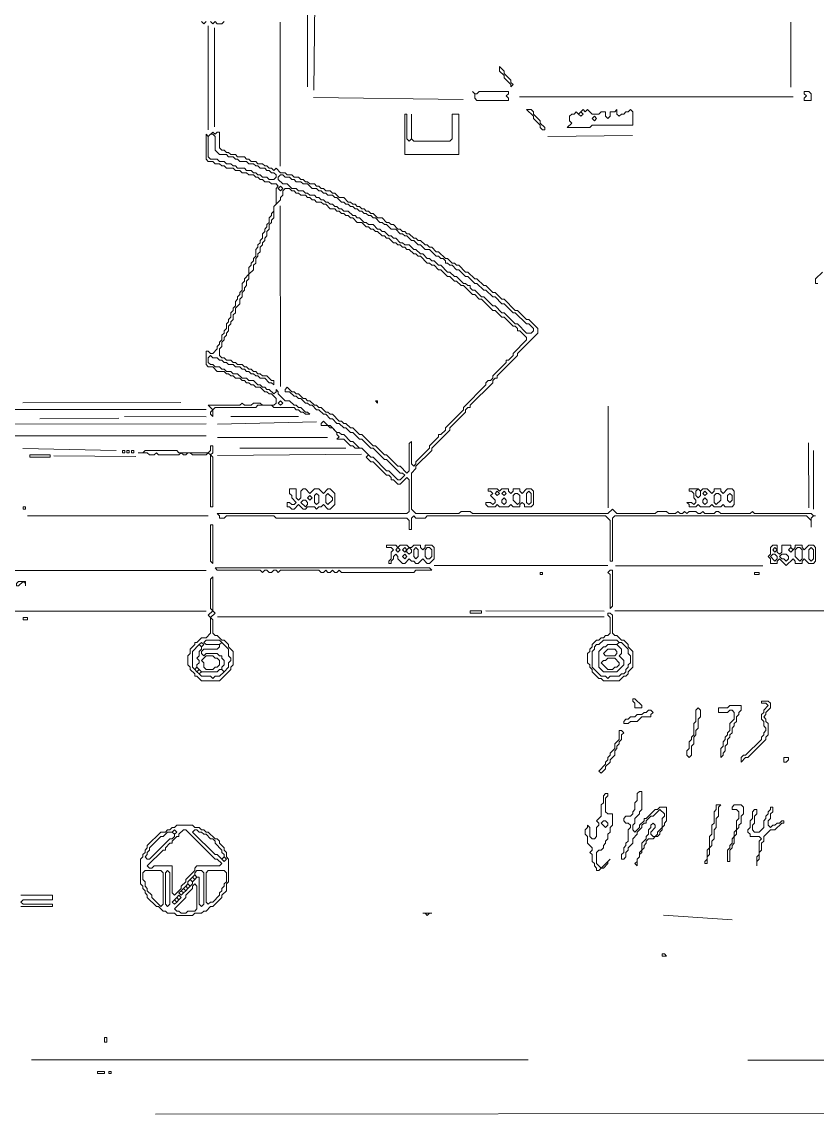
# Model space of a CAD drawing. Extents: x 10 to 1972, y 10 to 1392.
# Drawn here: x 1016.4 to 1368.7, y 14.1 to 497.8 of the extents above; entities that cross this region are included whole.
import ezdxf

# ---------------------------------------------------------------- set-up
doc = ezdxf.new("R2010")
doc.units = 0
for name, color, linetype, lineweight in [('TEXT_FALLBACK_OUTLINE', 2, 'Continuous', 0), ('TRACE_CURVE', 6, 'Continuous', 0), ('TRACE_STRAIGHT', 5, 'Continuous', 0), ('TRACE_TEXT_SYMBOL', 6, 'Continuous', 0)]:
    doc.layers.add(name, color=color, linetype=linetype, lineweight=lineweight)

msp = doc.modelspace()

# ---------------------------------------------------------------- linework, layer by layer
at = {"layer": 'TEXT_FALLBACK_OUTLINE', "color": 2}
for points in [[(1363, 467), (1363, 466), (1364, 465), (1363, 464), (1363, 463), (1366, 463), (1366, 466), (1365, 467)], [(1265, 459), (1263, 457), (1262, 458), (1261, 457), (1260, 457), (1259, 456), (1259, 454), (1260, 453), (1258, 451), (1268, 451), (1269, 452), (1287, 452), (1287, 458), (1286, 459), (1285, 458), (1284, 458), (1283, 457), (1282, 457), (1281, 456), (1280, 457), (1280, 459), (1279, 458), (1277, 458), (1277, 456), (1276, 455), (1275, 456), (1275, 458), (1273, 458), (1272, 457), (1269, 457), (1267, 459), (1266, 458)], [(1263, 457), (1264, 458), (1265, 457), (1264, 456)], [(1269, 455), (1270, 456), (1271, 455), (1270, 454)], [(1135, 291), (1135, 289), (1136, 288), (1136, 287), (1138, 285), (1137, 284), (1136, 284), (1135, 285), (1134, 285), (1134, 283), (1135, 283), (1136, 282), (1137, 282), (1139, 284), (1141, 282), (1142, 282), (1143, 283), (1146, 283), (1147, 282), (1148, 283), (1149, 283), (1150, 284), (1152, 282), (1153, 282), (1155, 284), (1155, 289), (1153, 291), (1152, 291), (1150, 289), (1148, 291), (1146, 291), (1144, 289), (1142, 291), (1141, 291), (1140, 290), (1140, 287), (1139, 286), (1138, 287), (1138, 291)], [(1223, 291), (1223, 290), (1224, 290), (1225, 289), (1224, 288), (1226, 286), (1226, 285), (1225, 284), (1224, 285), (1222, 285), (1222, 284), (1223, 283), (1226, 283), (1227, 284), (1228, 283), (1232, 283), (1233, 284), (1234, 283), (1237, 283), (1237, 284), (1238, 285), (1239, 284), (1239, 283), (1242, 283), (1243, 284), (1243, 290), (1242, 291), (1240, 291), (1238, 289), (1237, 290), (1237, 291), (1234, 291), (1234, 290), (1233, 289), (1232, 290), (1232, 291), (1229, 291), (1228, 290), (1227, 291)], [(1312, 291), (1312, 290), (1313, 290), (1314, 289), (1314, 287), (1315, 286), (1315, 285), (1314, 284), (1313, 285), (1311, 285), (1312, 284), (1312, 283), (1315, 283), (1316, 284), (1317, 283), (1321, 283), (1322, 284), (1323, 283), (1326, 283), (1327, 284), (1328, 283), (1331, 283), (1332, 284), (1332, 290), (1331, 291), (1329, 291), (1327, 289), (1326, 290), (1326, 291), (1323, 291), (1323, 290), (1322, 289), (1320, 291), (1318, 291), (1317, 290), (1316, 291)], [(1315, 290), (1316, 291), (1317, 290), (1317, 288), (1316, 287), (1315, 288)], [(1140, 285), (1141, 286), (1142, 286), (1143, 285), (1143, 284), (1142, 283)], [(1143, 287), (1144, 288), (1145, 287), (1144, 286)], [(1146, 288), (1147, 289), (1148, 288), (1148, 285), (1147, 284), (1146, 285)], [(1151, 288), (1152, 289), (1154, 287), (1154, 286), (1152, 284), (1151, 285)], [(1226, 289), (1227, 290), (1228, 289), (1227, 288)], [(1229, 289), (1230, 290), (1231, 289), (1230, 288)], [(1229, 286), (1230, 287), (1231, 286), (1231, 285), (1230, 284), (1229, 285)], [(1234, 288), (1235, 289), (1236, 289), (1237, 288), (1237, 285), (1236, 284), (1234, 286)], [(1240, 289), (1241, 290), (1242, 289), (1242, 285), (1241, 284), (1240, 285)], [(1318, 289), (1319, 290), (1320, 289), (1319, 288)], [(1318, 286), (1319, 287), (1320, 286), (1320, 285), (1319, 284), (1318, 285)], [(1323, 288), (1324, 289), (1325, 289), (1326, 288), (1326, 286), (1324, 284), (1323, 285)], [(1329, 288), (1330, 289), (1331, 288), (1331, 286), (1330, 285), (1329, 286)], [(1178, 266), (1178, 265), (1180, 265), (1181, 264), (1180, 263), (1180, 260), (1179, 259), (1179, 258), (1180, 258), (1180, 259), (1181, 260), (1181, 261), (1182, 262), (1183, 261), (1183, 260), (1185, 258), (1186, 258), (1188, 260), (1189, 259), (1190, 259), (1191, 258), (1192, 258), (1194, 260), (1196, 258), (1197, 258), (1199, 260), (1199, 265), (1198, 266), (1195, 266), (1195, 265), (1194, 264), (1193, 265), (1193, 266), (1190, 266), (1189, 265), (1188, 265), (1187, 266), (1184, 266), (1183, 265), (1182, 266)], [(1182, 264), (1183, 265), (1184, 264), (1183, 263)], [(1185, 264), (1186, 265), (1187, 264), (1186, 263)], [(1185, 261), (1186, 262), (1187, 261), (1186, 260)], [(1187, 264), (1188, 265), (1189, 264), (1189, 263), (1188, 262), (1187, 263)], [(1190, 264), (1191, 265), (1192, 264), (1192, 261), (1191, 260), (1190, 261)], [(1195, 264), (1196, 265), (1197, 265), (1198, 264), (1198, 261), (1197, 260), (1196, 260), (1195, 261)], [(1349, 266), (1348, 265), (1348, 262), (1347, 261), (1348, 260), (1348, 258), (1351, 258), (1351, 259), (1352, 260), (1355, 257), (1358, 260), (1359, 259), (1359, 258), (1362, 258), (1362, 259), (1363, 260), (1365, 258), (1367, 258), (1368, 259), (1368, 265), (1367, 266), (1365, 266), (1363, 264), (1362, 265), (1362, 266), (1359, 266), (1359, 265), (1358, 264), (1357, 265), (1357, 266), (1353, 266), (1353, 263), (1352, 262), (1351, 263), (1351, 266)], [(1348, 261), (1349, 262), (1350, 262), (1351, 261), (1351, 260), (1350, 259)], [(1349, 264), (1350, 265), (1351, 264), (1350, 263)], [(1352, 261), (1353, 262), (1355, 262), (1356, 261), (1356, 260), (1355, 259), (1354, 260), (1353, 260)], [(1356, 264), (1357, 265), (1358, 264), (1357, 263)], [(1359, 264), (1360, 265), (1361, 265), (1362, 264), (1362, 260), (1361, 259), (1359, 261)], [(1365, 264), (1366, 265), (1367, 264), (1367, 260), (1366, 259), (1365, 260)], [(1316, 194), (1315, 193), (1315, 188), (1314, 187), (1314, 182), (1313, 181), (1313, 180), (1312, 179), (1312, 176), (1311, 175), (1311, 173), (1312, 172), (1313, 173), (1313, 177), (1314, 178), (1314, 181), (1315, 182), (1315, 184), (1316, 185), (1316, 189), (1317, 190), (1317, 193)], [(1330, 195), (1329, 194), (1325, 194), (1325, 192), (1329, 192), (1330, 193), (1331, 193), (1332, 192), (1332, 189), (1330, 187), (1330, 184), (1329, 183), (1329, 182), (1328, 181), (1328, 180), (1327, 179), (1327, 177), (1326, 176), (1326, 172), (1327, 173), (1327, 174), (1328, 175), (1328, 177), (1329, 178), (1329, 180), (1330, 181), (1330, 182), (1331, 183), (1331, 185), (1332, 186), (1332, 187), (1333, 188), (1333, 190), (1334, 191), (1334, 192), (1335, 193), (1335, 195)], [(1344, 197), (1344, 196), (1346, 196), (1347, 195), (1345, 193), (1345, 192), (1344, 191), (1344, 189), (1345, 188), (1345, 186), (1346, 185), (1346, 184), (1345, 183), (1345, 182), (1344, 181), (1344, 180), (1337, 173), (1336, 173), (1335, 172), (1335, 170), (1337, 172), (1338, 172), (1346, 180), (1346, 181), (1347, 182), (1347, 187), (1346, 188), (1346, 189), (1345, 190), (1346, 191), (1346, 192), (1348, 194), (1348, 196), (1347, 197)], [(1354, 172), (1354, 170), (1355, 170), (1356, 171), (1356, 172)]]:
    msp.add_lwpolyline(points, close=True, dxfattribs=at)
for points in [[(1371, 387), (1368, 384), (1368, 382), (1369, 382)], [(1016, 106), (1030, 106), (1030, 107), (1017, 107), (1016, 108), (1017, 109), (1030, 109), (1030, 111), (1016, 111)]]:
    msp.add_lwpolyline(points, dxfattribs=at)
at = {"layer": 'TRACE_CURVE', "color": 6}
for points in [[(1101, 449), (1099, 447), (1098, 448), (1098, 437), (1099, 436), (1101, 436), (1102, 435), (1104, 435), (1105, 434), (1106, 434), (1107, 433), (1110, 433), (1111, 432), (1113, 432), (1114, 431), (1116, 431), (1117, 430), (1119, 430), (1120, 429), (1121, 429), (1122, 428), (1123, 428), (1124, 427), (1126, 427), (1127, 426), (1129, 426), (1130, 425), (1129, 424), (1129, 417), (1128, 416), (1128, 414), (1127, 413), (1127, 412), (1126, 411), (1126, 409), (1125, 408), (1125, 407), (1124, 406), (1124, 405), (1123, 404), (1123, 402), (1122, 401), (1122, 400), (1121, 399), (1121, 398), (1120, 397), (1120, 394), (1119, 393), (1119, 392), (1118, 391), (1118, 390), (1117, 389), (1117, 386), (1115, 384), (1115, 383), (1114, 382), (1114, 379), (1113, 378), (1113, 377), (1112, 376), (1112, 375), (1111, 374), (1111, 372), (1110, 371)], [(1139, 429), (1137, 429), (1136, 430), (1134, 430), (1133, 431), (1131, 431), (1129, 433), (1128, 432), (1127, 433), (1126, 433), (1125, 434), (1124, 434), (1123, 435), (1121, 435), (1120, 436), (1118, 436), (1117, 437), (1116, 437), (1115, 438), (1112, 438), (1111, 439), (1109, 439), (1108, 440), (1107, 440), (1106, 441), (1105, 441), (1104, 442), (1104, 449), (1103, 449), (1102, 448), (1101, 449)], [(1130, 429), (1131, 430), (1132, 430), (1133, 429), (1135, 429), (1136, 428), (1137, 428), (1138, 427), (1140, 427), (1141, 426), (1143, 426), (1145, 424), (1147, 424), (1148, 423), (1149, 423), (1150, 422), (1151, 422), (1152, 421), (1154, 421), (1155, 420), (1156, 420), (1158, 418), (1159, 418), (1160, 417), (1161, 417), (1162, 416), (1163, 416), (1164, 415), (1165, 415), (1166, 414), (1167, 414), (1168, 413), (1169, 413), (1170, 412), (1171, 412), (1172, 411), (1173, 411), (1175, 409), (1176, 409), (1177, 408), (1178, 408), (1180, 406), (1182, 406), (1184, 404), (1185, 404), (1186, 403), (1187, 403), (1189, 401), (1190, 401), (1192, 399), (1193, 399), (1195, 397), (1197, 397), (1200, 394), (1201, 394), (1202, 393), (1203, 393), (1204, 392), (1204, 391), (1205, 391), (1206, 390), (1207, 390), (1209, 388), (1210, 388)], [(1168, 409), (1166, 411), (1165, 411), (1164, 412), (1163, 412), (1161, 414), (1159, 414), (1158, 415), (1157, 415), (1156, 416), (1155, 416), (1154, 417), (1153, 417), (1152, 418), (1151, 418), (1150, 419), (1149, 419), (1148, 420), (1147, 420), (1146, 421), (1144, 421), (1143, 422), (1142, 422), (1141, 423), (1139, 423), (1138, 424), (1136, 424), (1134, 426), (1132, 426), (1130, 428), (1130, 429)], [(1225, 378), (1222, 381), (1221, 381), (1218, 384), (1217, 384), (1214, 387), (1213, 387), (1210, 390), (1209, 390), (1208, 391), (1207, 391), (1205, 393), (1204, 393), (1201, 396), (1200, 396), (1198, 398), (1197, 398), (1196, 399), (1195, 399), (1193, 401), (1192, 401), (1191, 402), (1190, 402), (1188, 404), (1187, 404), (1186, 405), (1185, 405), (1184, 406), (1183, 406), (1181, 408), (1180, 408), (1179, 409), (1178, 409), (1176, 411), (1174, 411), (1172, 413), (1171, 413), (1170, 414), (1169, 414), (1168, 415), (1167, 415), (1166, 416), (1165, 416), (1164, 417), (1163, 417), (1162, 418), (1161, 418), (1159, 420), (1157, 420), (1155, 422), (1154, 422), (1153, 423), (1151, 423), (1150, 424), (1149, 424), (1148, 425), (1147, 425), (1146, 426), (1144, 426), (1143, 427), (1142, 427), (1141, 428), (1140, 428), (1139, 429)], [(1125, 405), (1126, 406), (1126, 408), (1127, 409), (1127, 410), (1128, 411), (1128, 416), (1131, 419), (1131, 420), (1132, 421), (1132, 423), (1133, 424), (1135, 424), (1136, 423), (1137, 423), (1138, 422), (1139, 422), (1140, 421), (1142, 421), (1143, 420), (1144, 420), (1145, 419), (1146, 419), (1147, 418), (1149, 418), (1150, 417), (1151, 417), (1153, 415), (1155, 415), (1156, 414), (1157, 414), (1158, 413), (1159, 413), (1160, 412), (1161, 412), (1162, 411), (1163, 411), (1165, 409), (1167, 409), (1169, 407), (1170, 407), (1171, 406), (1172, 406), (1173, 405), (1174, 405), (1176, 403), (1177, 403), (1178, 402), (1179, 402), (1181, 400), (1182, 400), (1183, 399), (1184, 399), (1185, 398), (1186, 398), (1187, 397), (1188, 397), (1190, 395), (1191, 395), (1192, 394), (1193, 394), (1196, 391), (1197, 391), (1198, 390)], [(1210, 388), (1213, 385), (1214, 385), (1217, 382), (1218, 382), (1221, 379), (1222, 379), (1225, 376), (1226, 376), (1229, 373), (1230, 373), (1234, 369), (1235, 369), (1240, 364), (1241, 364), (1243, 362), (1243, 361), (1242, 360), (1240, 360), (1236, 364), (1235, 364), (1230, 369), (1229, 369), (1226, 372), (1225, 372), (1221, 376), (1220, 376), (1217, 379), (1216, 379), (1215, 380), (1215, 381), (1214, 381), (1213, 382), (1212, 382), (1209, 385), (1208, 385), (1206, 387), (1205, 387), (1202, 390), (1201, 390), (1199, 392), (1198, 392), (1197, 393), (1196, 393), (1194, 395), (1193, 395), (1191, 397), (1190, 397), (1188, 399), (1186, 399), (1185, 400), (1184, 400), (1182, 402), (1181, 402), (1180, 403), (1179, 403), (1177, 405), (1176, 405), (1175, 406), (1174, 406), (1172, 408), (1170, 408), (1169, 409), (1168, 409)], [(1124, 340), (1126, 338), (1127, 338), (1128, 337), (1128, 339), (1127, 339), (1125, 341), (1123, 341), (1122, 342), (1121, 342), (1120, 343), (1119, 343), (1118, 344), (1117, 344), (1116, 345), (1115, 345), (1114, 346), (1112, 346), (1111, 347), (1110, 347), (1109, 348), (1107, 348), (1106, 349), (1105, 349), (1104, 350), (1104, 353), (1105, 354), (1105, 356), (1106, 357), (1106, 358), (1107, 359), (1107, 360), (1108, 361), (1108, 363), (1109, 364), (1109, 365), (1110, 366), (1110, 368), (1111, 369), (1111, 371), (1113, 373), (1113, 375), (1114, 376), (1114, 378), (1115, 379), (1115, 380), (1116, 381), (1116, 383), (1117, 384), (1117, 386), (1119, 388), (1119, 390), (1120, 391), (1120, 393), (1121, 394), (1121, 395), (1122, 396), (1122, 398), (1123, 399), (1123, 400), (1124, 401), (1124, 402), (1125, 403), (1125, 405)], [(1198, 390), (1199, 390), (1201, 388), (1202, 388), (1205, 385), (1206, 385), (1208, 383), (1209, 383), (1211, 381), (1212, 381), (1216, 377), (1217, 377), (1219, 375), (1220, 375), (1225, 370), (1226, 370), (1229, 367), (1230, 367), (1234, 363), (1235, 363), (1236, 362), (1236, 361), (1237, 361), (1240, 358), (1240, 357), (1234, 351), (1234, 350), (1232, 348), (1231, 348), (1231, 347), (1225, 341), (1225, 340), (1224, 339), (1223, 339), (1222, 338), (1222, 337), (1212, 327), (1212, 326), (1204, 318), (1204, 317), (1202, 315), (1201, 315), (1201, 314), (1197, 310), (1197, 309), (1191, 303), (1191, 302), (1190, 301), (1189, 302), (1189, 312), (1188, 311), (1188, 299), (1187, 298), (1184, 301), (1183, 301), (1178, 306), (1177, 306), (1173, 310), (1172, 310), (1167, 315), (1166, 315), (1163, 318), (1162, 318), (1160, 320)], [(1368, 279), (1367, 279), (1366, 280), (1341, 280), (1340, 281), (1339, 280), (1326, 280), (1325, 281), (1324, 281), (1323, 280), (1319, 280), (1318, 281), (1317, 280), (1316, 280), (1315, 281), (1312, 281), (1311, 280), (1310, 281), (1309, 280), (1308, 280), (1307, 281), (1306, 280), (1303, 280), (1302, 281), (1298, 281), (1297, 280), (1280, 280), (1278, 282), (1276, 280), (1216, 280), (1215, 281), (1211, 281), (1210, 280), (1191, 280), (1189, 282), (1189, 298), (1191, 300), (1191, 301), (1198, 308), (1198, 309), (1206, 317), (1206, 318), (1213, 325), (1213, 326), (1214, 327), (1215, 327), (1215, 328), (1225, 338), (1225, 339), (1226, 340), (1227, 340), (1227, 341), (1236, 350), (1236, 351), (1245, 360), (1245, 362), (1241, 366), (1240, 366), (1236, 370), (1235, 370), (1230, 375), (1229, 375), (1226, 378), (1225, 378)], [(1110, 371), (1110, 370), (1109, 369), (1109, 367), (1108, 366), (1108, 365), (1107, 364), (1107, 362), (1106, 361), (1106, 360), (1105, 359), (1105, 357), (1104, 356), (1104, 355), (1103, 354), (1103, 353), (1101, 351), (1100, 351), (1099, 352), (1098, 352), (1098, 346), (1099, 345), (1101, 345), (1103, 343), (1106, 343), (1107, 342), (1108, 342), (1109, 341), (1110, 341), (1111, 340), (1113, 340), (1114, 339), (1115, 339), (1116, 338), (1117, 338), (1118, 337), (1119, 337), (1120, 336), (1122, 336), (1124, 334), (1125, 334), (1126, 333), (1127, 333), (1129, 331), (1129, 329), (1128, 328), (1123, 328), (1122, 329), (1119, 329), (1118, 328), (1115, 328), (1114, 329), (1113, 328), (1099, 328), (1101, 326), (1100, 325), (1100, 324), (1101, 323), (1101, 326), (1102, 327), (1120, 327), (1121, 328), (1127, 328), (1128, 327)], [(1128, 327), (1137, 327), (1138, 326), (1139, 326), (1140, 325), (1141, 325), (1142, 324), (1144, 324), (1143, 325), (1142, 325), (1140, 327), (1139, 327), (1138, 328), (1137, 328), (1135, 330), (1133, 330), (1130, 333), (1130, 334), (1129, 335), (1129, 334), (1128, 333), (1126, 335), (1125, 335), (1124, 336), (1123, 336), (1122, 337), (1121, 337), (1119, 339), (1117, 339), (1116, 340), (1114, 340), (1112, 342), (1110, 342), (1109, 343), (1107, 343), (1106, 344), (1105, 344), (1104, 345), (1102, 345), (1101, 346), (1100, 346), (1099, 347), (1099, 349), (1100, 350), (1101, 349), (1103, 349), (1104, 348), (1105, 348), (1106, 347), (1107, 347), (1108, 346), (1110, 346), (1111, 345), (1113, 345), (1114, 344), (1115, 344), (1116, 343), (1117, 343), (1118, 342), (1119, 342), (1120, 341), (1121, 341), (1122, 340), (1124, 340)], [(1160, 320), (1159, 320), (1158, 321), (1157, 321), (1154, 324), (1153, 324), (1152, 325), (1151, 325), (1149, 327), (1148, 327), (1147, 328), (1146, 328), (1144, 330), (1143, 330), (1142, 331), (1141, 331), (1139, 333), (1138, 333), (1137, 334), (1136, 334), (1134, 336), (1133, 335), (1133, 334), (1135, 334), (1137, 332), (1138, 332), (1139, 331), (1140, 331), (1142, 329), (1143, 329), (1144, 328), (1145, 328), (1147, 326), (1148, 326), (1150, 324), (1151, 324), (1153, 322), (1154, 322), (1156, 320), (1157, 320), (1159, 318), (1160, 318), (1162, 316), (1163, 316), (1166, 313), (1167, 313), (1171, 309), (1172, 309), (1177, 304), (1178, 304), (1184, 298), (1185, 298), (1186, 297), (1184, 295), (1183, 295), (1179, 299), (1178, 299), (1172, 305), (1171, 305), (1167, 309), (1166, 309), (1163, 312), (1162, 312), (1159, 315)], [(1159, 315), (1158, 315), (1157, 316), (1156, 316), (1153, 319), (1152, 319), (1150, 321), (1149, 320), (1149, 319), (1152, 319), (1153, 318), (1154, 318), (1156, 316), (1156, 315), (1157, 314), (1156, 313), (1159, 313), (1162, 310), (1163, 310), (1164, 309), (1167, 309), (1170, 306), (1169, 305), (1171, 303), (1172, 303), (1178, 297), (1179, 297), (1180, 296), (1180, 295), (1181, 295), (1183, 293), (1184, 293), (1187, 296), (1188, 295), (1188, 281), (1187, 280), (1103, 280), (1104, 279), (1104, 278), (1106, 278), (1107, 279), (1128, 279), (1129, 278), (1187, 278), (1188, 277), (1188, 273), (1189, 273), (1189, 278), (1190, 279), (1191, 278), (1195, 278), (1196, 279), (1275, 279), (1277, 277), (1277, 259), (1278, 259), (1278, 278), (1279, 279), (1364, 279), (1366, 277), (1366, 274), (1366, 278), (1367, 279), (1368, 279)]]:
    msp.add_lwpolyline(points, dxfattribs=at)
for points in [[(1099, 447), (1100, 448), (1101, 448), (1102, 447), (1102, 441), (1104, 439), (1107, 439), (1108, 438), (1110, 438), (1111, 437), (1112, 437), (1113, 436), (1116, 436), (1117, 435), (1119, 435), (1120, 434), (1121, 434), (1122, 433), (1124, 433), (1125, 432), (1126, 432), (1127, 431), (1128, 431), (1129, 430), (1129, 429), (1128, 428), (1126, 428), (1125, 429), (1123, 429), (1122, 430), (1121, 430), (1120, 431), (1119, 431), (1118, 432), (1116, 432), (1115, 433), (1112, 433), (1111, 434), (1110, 434), (1109, 435), (1107, 435), (1106, 436), (1104, 436), (1103, 437), (1100, 437), (1099, 438)], [(1130, 424), (1131, 425), (1132, 424), (1131, 423)], [(1130, 329), (1131, 330), (1132, 329), (1131, 328)]]:
    msp.add_lwpolyline(points, close=True, dxfattribs=at)
at = {"layer": 'TRACE_STRAIGHT', "color": 5}
for p, q in [((1145.82, 467.61), (1146.23, 506.39)), ((1099, 496), (1099, 450)), ((1101.7, 451.38), (1101.7, 495.12)), ((1130.9, 497.62), (1130.9, 433.88)), ((1357.02, 497.63), (1357.07, 468.87)), ((1236.87, 464.63), (1358.12, 464.6)), ((1145.56, 464.28), (1211.85, 463.41)), ((1249.35, 447.04), (1286.86, 447.53)), ((1130.77, 416.38), (1130.94, 336.38)), ((1016.87, 329.12), (1086.88, 329.18)), ((838.12, 326.11), (1098.12, 326.12)), ((1276.05, 327.63), (1276.12, 282.62)), ((839.38, 319.33), (1098.13, 319.84)), ((1024.37, 322.06), (1059.38, 322.3)), ((1061.87, 323.01), (1098.13, 322.83)), ((1103.11, 319.68), (1146.89, 320.61)), ((1109, 323), (1139, 323)), ((778.12, 314.44), (1098.12, 314.46)), ((1103.13, 313.77), (1151.88, 313.78)), ((1364.79, 311.38), (1364.93, 282.62)), ((1016.85, 308.85), (1058.13, 308.02)), ((1030.62, 305.56), (1066.89, 305.3)), ((1103.12, 305.69), (1166.88, 306.32)), ((1113, 309), (1160, 309)), ((1367, 308), (1367, 282)), ((1019, 279), (1099, 279)), ((1199, 257), (1276, 257)), ((1279.37, 256.84), (1344.64, 256.87)), ((839.37, 254.8), (1098.12, 254.79)), ((839.37, 236.79), (1098.12, 236.87)), ((1103.12, 234.34), (1274.38, 234.35)), ((1221.87, 237), (1274.38, 236.79)), ((1279, 237), (1427, 237)), ((1300.68, 102.19), (1330.98, 100.11)), ((1020.63, 38.09), (1240.63, 38.11)), ((1338, 38), (1732, 38)), ((1075.62, 14.06), (1816.88, 14.66))]:
    msp.add_line(p, q, dxfattribs=at)
at = {"layer": 'TRACE_TEXT_SYMBOL', "color": 6}
for points in [[(1143, 499), (1143, 469), (1143, 506)], [(1096, 498), (1097, 497), (1098, 498)], [(1100, 498), (1101, 497), (1102, 498), (1103, 497), (1105, 497), (1106, 498)], [(1290, 157), (1289, 156), (1289, 153), (1288, 152), (1288, 149), (1287, 148), (1287, 147), (1286, 146), (1284, 146), (1283, 145), (1283, 144), (1284, 143), (1285, 143), (1286, 142), (1286, 141), (1285, 140), (1285, 135), (1284, 134), (1284, 133), (1283, 132), (1283, 130), (1282, 129), (1282, 127), (1283, 127), (1284, 128), (1284, 130), (1285, 131), (1285, 132), (1287, 134), (1287, 136), (1289, 138), (1289, 139), (1291, 141), (1291, 142), (1292, 143), (1293, 143), (1293, 144), (1295, 146), (1296, 146), (1299, 149), (1301, 147), (1301, 146), (1300, 145), (1300, 141), (1298, 139), (1298, 138), (1297, 137), (1296, 137), (1295, 138), (1295, 139), (1297, 141), (1297, 142), (1296, 143), (1295, 142), (1295, 141), (1294, 140), (1294, 138), (1293, 137), (1293, 136), (1291, 134), (1291, 131), (1290, 130), (1290, 128), (1289, 127)], [(1289, 127), (1289, 126), (1288, 125), (1289, 124), (1289, 127), (1290, 128), (1290, 129), (1291, 130), (1291, 131), (1292, 132), (1292, 133), (1293, 134), (1293, 135), (1294, 136), (1296, 136), (1297, 137), (1298, 137), (1299, 138), (1299, 139), (1300, 140), (1300, 141), (1301, 142), (1301, 143), (1302, 144), (1302, 150), (1299, 150), (1298, 149), (1297, 149), (1293, 145), (1292, 145), (1292, 144), (1290, 142), (1290, 141), (1288, 139), (1287, 140), (1287, 142), (1288, 143), (1288, 145), (1290, 147), (1290, 148), (1291, 149), (1291, 157), (1290, 157)]]:
    msp.add_lwpolyline(points, dxfattribs=at)
for points in [[(1228, 478), (1228, 476), (1230, 474), (1230, 473), (1233, 470), (1233, 469), (1234, 470), (1233, 471), (1233, 472), (1230, 475), (1230, 476)], [(1216, 467), (1217, 466), (1217, 464), (1218, 463), (1232, 463), (1232, 464), (1231, 465), (1232, 466), (1232, 467), (1219, 467), (1218, 466), (1217, 466)], [(1186, 457), (1186, 439), (1210, 439), (1210, 457), (1207, 457), (1207, 446), (1206, 445), (1190, 445), (1189, 446), (1189, 457), (1189, 446), (1188, 445), (1187, 446), (1187, 457)], [(1240, 459), (1243, 456), (1243, 455), (1246, 452), (1246, 451), (1247, 450), (1248, 450), (1248, 451), (1246, 453), (1246, 454), (1243, 457), (1243, 458), (1242, 459)], [(1173, 330), (1174, 329), (1174, 330)], [(1100, 310), (1100, 308), (1099, 307), (1086, 307), (1085, 308), (1071, 308), (1070, 307), (1068, 307), (1072, 307), (1073, 306), (1075, 306), (1076, 307), (1077, 306), (1086, 306), (1087, 307), (1088, 306), (1089, 306), (1090, 307), (1091, 307), (1092, 306), (1098, 306), (1099, 307), (1100, 306), (1100, 283), (1101, 283), (1101, 305), (1100, 306), (1101, 307), (1101, 310)], [(1020, 306), (1029, 306), (1029, 305), (1020, 305)], [(1061, 308), (1062, 308), (1062, 307), (1061, 307)], [(1063, 308), (1064, 308), (1064, 307), (1063, 307)], [(1065, 308), (1066, 308), (1066, 307), (1065, 307)], [(1017, 283), (1018, 283), (1018, 282), (1017, 282)], [(1100, 275), (1100, 259), (1101, 258), (1101, 275)], [(1101, 252), (1100, 251), (1100, 238), (1101, 237), (1099, 235), (1100, 234), (1100, 227), (1098, 225), (1096, 225), (1094, 223), (1093, 223), (1093, 222), (1091, 220), (1091, 218), (1090, 217), (1090, 213), (1091, 212), (1091, 211), (1093, 209), (1093, 208), (1094, 208), (1096, 206), (1104, 206), (1109, 211), (1109, 212), (1110, 213), (1110, 219), (1108, 221), (1108, 222), (1106, 224), (1105, 224), (1103, 226), (1102, 226), (1101, 227), (1101, 233), (1100, 234), (1102, 236), (1101, 237)], [(1102, 256), (1103, 255), (1122, 255), (1123, 254), (1124, 255), (1125, 255), (1126, 254), (1127, 254), (1128, 255), (1129, 255), (1130, 254), (1131, 255), (1148, 255), (1149, 254), (1150, 254), (1151, 255), (1152, 254), (1153, 254), (1154, 255), (1155, 254), (1156, 254), (1157, 255), (1158, 254), (1190, 254), (1191, 255), (1198, 255), (1197, 256)], [(1246, 254), (1247, 254), (1247, 253), (1246, 253)], [(1277, 255), (1276, 254), (1277, 253), (1277, 238), (1278, 239), (1278, 255)], [(1341, 254), (1343, 254), (1343, 253), (1341, 253)], [(1015, 250), (1014, 249), (1014, 248), (1015, 248), (1017, 250), (1018, 249), (1018, 248), (1018, 250)], [(1017, 234), (1019, 234), (1019, 233), (1017, 233)], [(1215, 237), (1220, 237), (1220, 236), (1215, 236)], [(1276, 236), (1276, 235), (1277, 234), (1277, 227), (1276, 226), (1275, 226), (1274, 225), (1273, 225), (1272, 224), (1271, 224), (1269, 222), (1269, 221), (1268, 220), (1268, 219), (1267, 218), (1267, 214), (1268, 213), (1268, 212), (1269, 211), (1269, 210), (1272, 207), (1273, 207), (1274, 206), (1281, 206), (1283, 208), (1284, 208), (1285, 209), (1285, 210), (1287, 212), (1287, 219), (1285, 221), (1285, 222), (1283, 224), (1282, 224), (1280, 226), (1279, 226), (1278, 227), (1278, 235), (1277, 236)], [(1095, 222), (1096, 223), (1097, 222), (1096, 221)], [(1104, 222), (1105, 223), (1108, 220), (1108, 217), (1109, 216), (1109, 215), (1108, 214), (1108, 212), (1106, 210), (1105, 211), (1105, 212), (1106, 213), (1106, 215), (1105, 216), (1105, 217), (1104, 217), (1103, 218), (1098, 218), (1097, 217), (1096, 218), (1096, 219), (1097, 220), (1103, 220), (1104, 221)], [(1097, 223), (1098, 224), (1104, 224), (1105, 223), (1104, 222), (1098, 222)], [(1274, 224), (1280, 224), (1281, 223), (1280, 222), (1276, 222), (1275, 221), (1274, 221), (1272, 219), (1272, 212), (1274, 210), (1280, 210), (1283, 213), (1283, 215), (1281, 217), (1282, 218), (1282, 220), (1280, 222), (1281, 223), (1282, 223), (1285, 220), (1285, 218), (1286, 217), (1286, 214), (1285, 213), (1285, 212), (1284, 211), (1284, 210), (1283, 209), (1282, 209), (1281, 208), (1277, 208), (1276, 207), (1275, 208), (1273, 208), (1269, 212), (1269, 219), (1270, 220), (1270, 221), (1271, 222), (1272, 222)], [(1095, 222), (1096, 221), (1096, 220), (1095, 219), (1095, 217), (1094, 216), (1095, 215), (1095, 214), (1094, 213), (1094, 212), (1093, 211), (1092, 212), (1092, 219)], [(1276, 220), (1279, 220), (1280, 219), (1280, 218), (1279, 217), (1275, 217), (1274, 218)], [(1098, 217), (1101, 217), (1102, 216), (1103, 216), (1104, 215), (1104, 213), (1103, 212), (1102, 212), (1101, 211), (1098, 211), (1097, 212), (1097, 214), (1096, 215)], [(1275, 215), (1276, 216), (1279, 216), (1281, 214), (1281, 213), (1280, 212), (1279, 212), (1278, 211), (1276, 211), (1273, 214), (1274, 215)], [(1093, 211), (1094, 212), (1095, 211), (1094, 210)], [(1094, 210), (1095, 211), (1096, 210), (1095, 209)], [(1103, 210), (1104, 211), (1105, 211), (1106, 210), (1104, 208), (1102, 208), (1101, 207), (1100, 208), (1096, 208), (1095, 209), (1096, 210)], [(1287, 198), (1287, 197), (1288, 196), (1288, 194), (1291, 194), (1291, 195), (1288, 198)], [(1294, 193), (1293, 192), (1292, 192), (1291, 191), (1289, 191), (1288, 190), (1286, 190), (1285, 189), (1284, 189), (1283, 188), (1283, 187), (1285, 187), (1286, 188), (1289, 188), (1291, 190), (1295, 190), (1295, 191), (1296, 192), (1295, 193)], [(1281, 184), (1281, 180), (1279, 178), (1279, 176), (1277, 174), (1277, 173), (1276, 172), (1276, 171), (1275, 170), (1275, 169), (1272, 166), (1273, 165), (1275, 167), (1275, 168), (1277, 170), (1277, 171), (1279, 173), (1279, 175), (1280, 176), (1280, 177), (1281, 178), (1281, 179), (1282, 180), (1282, 182), (1283, 183), (1282, 184)], [(1275, 156), (1274, 155), (1274, 152), (1273, 151), (1273, 146), (1271, 144), (1272, 143), (1272, 142), (1271, 141), (1271, 137), (1270, 136), (1269, 136), (1268, 137), (1268, 141), (1267, 142), (1267, 141), (1266, 140), (1266, 138), (1267, 137), (1267, 134), (1269, 132), (1269, 131), (1268, 130), (1269, 129), (1269, 126), (1270, 125), (1270, 124), (1271, 123), (1271, 122), (1272, 122), (1273, 123), (1274, 123), (1276, 125), (1276, 126), (1277, 127), (1273, 123), (1271, 125), (1271, 130), (1272, 131), (1273, 131), (1274, 132), (1274, 133), (1275, 134), (1275, 135), (1276, 136), (1276, 138), (1277, 139), (1277, 141), (1278, 142), (1278, 147), (1276, 147), (1275, 148), (1275, 154), (1276, 155), (1276, 156)], [(1324, 151), (1324, 149), (1323, 148), (1323, 143), (1322, 142), (1322, 138), (1321, 137), (1321, 132), (1320, 131), (1320, 127), (1319, 126), (1319, 125), (1320, 125), (1320, 128), (1321, 129), (1321, 132), (1322, 133), (1322, 135), (1323, 136), (1323, 140), (1324, 141), (1324, 145), (1325, 146), (1325, 150), (1326, 151)], [(1332, 151), (1331, 150), (1331, 149), (1333, 149), (1334, 148), (1334, 145), (1333, 144), (1333, 140), (1332, 139), (1332, 137), (1331, 136), (1331, 134), (1330, 133), (1330, 132), (1329, 131), (1329, 126), (1330, 126), (1330, 131), (1331, 132), (1331, 133), (1332, 134), (1332, 137), (1333, 138), (1333, 140), (1334, 141), (1334, 142), (1335, 143), (1335, 146), (1336, 147), (1336, 150), (1335, 151)], [(1348, 150), (1348, 149), (1347, 148), (1347, 147), (1346, 146), (1346, 145), (1345, 144), (1345, 141), (1343, 139), (1341, 139), (1340, 140), (1340, 142), (1341, 143), (1341, 146), (1342, 147), (1342, 149), (1341, 149), (1340, 148), (1340, 145), (1339, 144), (1339, 141), (1338, 140), (1338, 139), (1339, 138), (1339, 137), (1343, 137), (1344, 136), (1343, 135), (1343, 129), (1342, 128), (1342, 124), (1342, 126), (1343, 127), (1343, 130), (1344, 131), (1344, 134), (1345, 135), (1345, 137), (1348, 140), (1350, 140), (1353, 143), (1354, 143), (1354, 144), (1353, 144), (1352, 143), (1351, 143), (1350, 142), (1349, 142), (1348, 141), (1347, 142), (1347, 144), (1348, 145), (1348, 147), (1349, 148), (1349, 150)], [(1085, 142), (1084, 141), (1083, 141), (1082, 140), (1081, 140), (1080, 139), (1078, 139), (1072, 133), (1072, 132), (1071, 131), (1071, 130), (1070, 129), (1070, 128), (1069, 127), (1069, 116), (1070, 115), (1070, 114), (1071, 113), (1071, 112), (1072, 111), (1072, 110), (1076, 106), (1077, 106), (1079, 104), (1080, 104), (1081, 103), (1084, 103), (1085, 102), (1092, 102), (1093, 103), (1096, 103), (1097, 104), (1098, 104), (1100, 106), (1101, 106), (1105, 110), (1105, 111), (1107, 113), (1107, 116), (1108, 117), (1108, 127), (1107, 128), (1107, 130), (1106, 131), (1106, 132), (1104, 134), (1104, 135), (1103, 136), (1102, 136), (1099, 139), (1098, 139), (1097, 140), (1096, 140), (1095, 141), (1093, 141), (1092, 142)], [(1273, 143), (1274, 144), (1275, 144), (1276, 143), (1276, 142), (1275, 141)], [(1081, 139), (1083, 139), (1084, 138), (1084, 137), (1083, 136), (1082, 136), (1073, 127), (1072, 127), (1071, 128), (1072, 129), (1072, 130), (1073, 131), (1073, 132), (1078, 137), (1079, 137)], [(1088, 140), (1089, 140), (1102, 127), (1103, 127), (1105, 125), (1104, 124), (1094, 124), (1093, 123), (1093, 122), (1089, 118), (1089, 117), (1087, 115), (1087, 114), (1084, 111), (1083, 112), (1083, 124), (1075, 124), (1074, 123), (1073, 123), (1072, 124), (1079, 131), (1080, 131), (1080, 132), (1082, 134), (1083, 134), (1083, 135), (1085, 137), (1086, 137), (1086, 138)], [(1083, 139), (1084, 140), (1085, 139), (1084, 138)], [(1092, 139), (1093, 140), (1094, 140), (1095, 139), (1096, 139), (1097, 138), (1098, 138), (1100, 136), (1101, 136), (1102, 135), (1102, 134), (1105, 131), (1105, 130), (1106, 129), (1106, 128), (1105, 127), (1103, 129), (1102, 129)], [(1105, 127), (1106, 128), (1107, 127), (1106, 126)], [(1070, 121), (1071, 122), (1078, 122), (1079, 121), (1079, 107), (1078, 106), (1074, 110), (1074, 111), (1072, 113), (1072, 114), (1071, 115), (1071, 117), (1070, 118)], [(1080, 121), (1081, 122), (1082, 121), (1082, 107), (1081, 106), (1080, 107)], [(1093, 121), (1094, 122), (1096, 122), (1097, 121), (1097, 107), (1096, 106), (1095, 107), (1095, 119), (1094, 119), (1093, 120)], [(1098, 121), (1099, 122), (1106, 122), (1107, 121), (1107, 117), (1106, 116), (1106, 115), (1105, 114), (1105, 113), (1104, 112), (1104, 111), (1101, 108), (1100, 108), (1099, 107), (1098, 108)], [(1090, 117), (1091, 118), (1092, 117), (1092, 116), (1091, 115), (1090, 116)], [(1091, 118), (1092, 119), (1093, 118), (1092, 117)], [(1092, 119), (1093, 120), (1094, 119), (1093, 118)], [(1092, 115), (1093, 116), (1094, 115), (1094, 105), (1093, 104), (1090, 104), (1089, 103), (1087, 103), (1086, 104), (1085, 104), (1084, 105), (1089, 110), (1089, 111), (1092, 114)], [(1086, 112), (1087, 113), (1088, 112), (1087, 111)], [(1087, 113), (1088, 114), (1089, 113), (1088, 112)], [(1088, 114), (1089, 115), (1090, 114), (1089, 113)], [(1089, 115), (1090, 116), (1091, 115), (1090, 114)], [(1083, 108), (1084, 109), (1085, 108), (1084, 107)], [(1084, 109), (1085, 110), (1086, 109), (1085, 108)], [(1085, 110), (1086, 111), (1087, 110), (1086, 109)], [(1194, 103), (1195, 103), (1196, 102), (1197, 103), (1198, 103)], [(1300, 85), (1300, 84), (1302, 84), (1301, 85)], [(1053, 48), (1054, 48), (1054, 46), (1053, 46)], [(1050, 33), (1053, 33), (1053, 32), (1050, 32)], [(1055, 33), (1056, 33), (1056, 32), (1055, 32)]]:
    msp.add_lwpolyline(points, close=True, dxfattribs=at)

doc.saveas('drawing.dxf')
